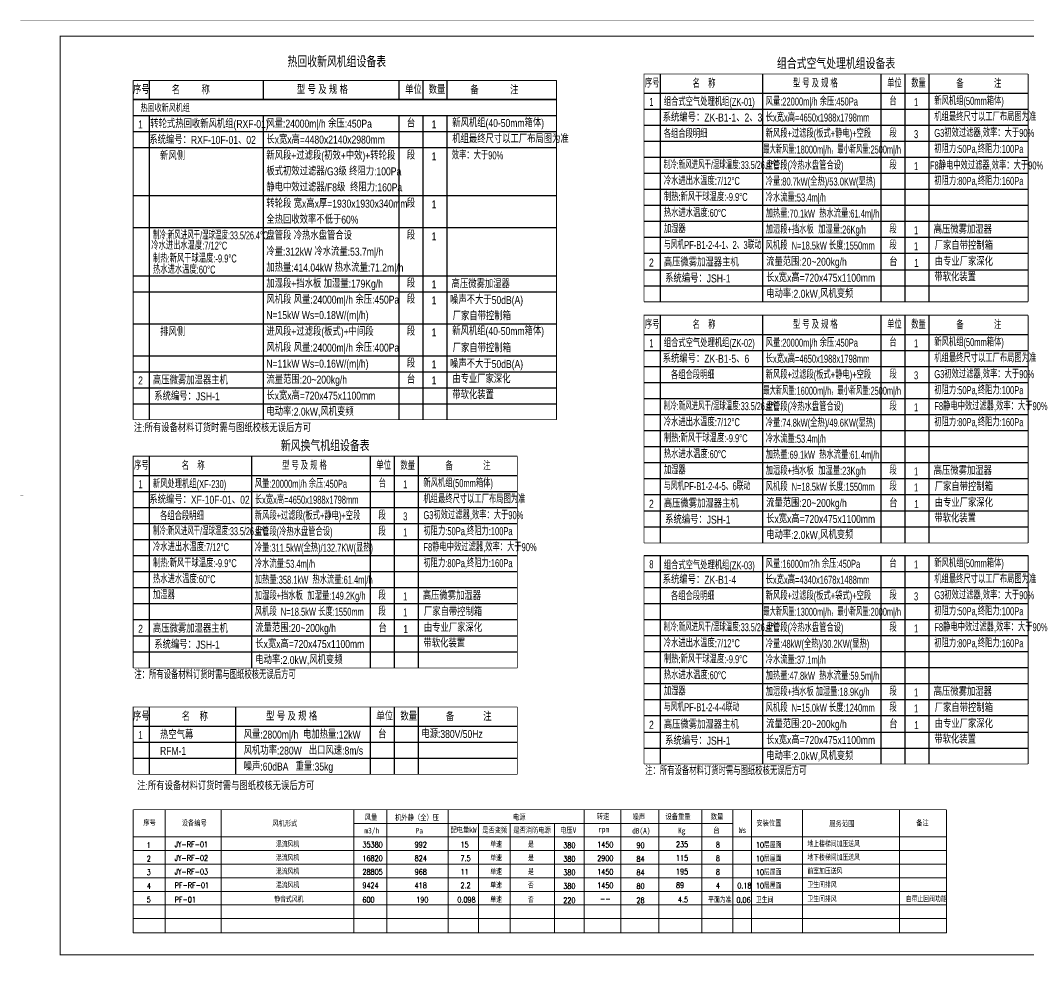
# Model space of a CAD drawing. Extents: x -778003 to -147913, y -2164908 to -814216.
# Drawn here: x -484128 to -421096, y -966166 to -906761 of the extents above; entities that cross this region are included whole.
import ezdxf
from ezdxf.enums import TextEntityAlignment as Align

# ---------------------------------------------------------------- set-up
doc = ezdxf.new("R2010")
doc.units = 0
doc.header["$LTSCALE"] = 1000
doc.header["$MEASUREMENT"] = 0
doc.layers.get('0').update_dxf_attribs({"linetype": 'CONTINUOUS'})
doc.layers.add('00AC-FZ-5', color=5, linetype='CONTINUOUS', lineweight=20)
doc.layers.add('H-表格', color=160, linetype='CONTINUOUS', lineweight=20)
doc.layers.add('ACS_COM', color=7, linetype='CONTINUOUS')
doc.layers.add('H-公共文字', color=7, linetype='CONTINUOUS')
doc.styles.add('-宋体', font='')
doc.styles.add('HVAC', font='Simplex.shx', dxfattribs={"width": 0.8, "bigfont": 'Jdyan.shx'})
doc.styles.add('HZF', font='ROS', dxfattribs={"width": 0.8, "bigfont": 'JD'})
doc.styles.add('JD', font='ROMANS2.shx', dxfattribs={"width": 0.7, "bigfont": 'HZDF2.shx'})
doc.styles.add('ros.jd', font='ROS', dxfattribs={"width": 0.8, "height": 350, "bigfont": 'JD'})
doc.styles.get("Standard").update_dxf_attribs({"font": 'ros.shx', "width": 0.75, "bigfont": 'jd.shx'})
doc.styles.add('黑体', font='simhei.ttf')
doc.styles.get('-宋体').set_extended_font_data('SimSun')

# ---------------------------------------------------------------- blocks, each defined once
blk = doc.blocks.new('A1+0.25')
for points, const_width in [([(-605266, -938638), (-500166, -938638), (-500166, -879238), (-605266, -879238)], 5), ([(-507666, -880238), (-602766, -880238), (-602766, -937638), (-507666, -937638)], 50)]:
    blk.add_lwpolyline(points, close=True, dxfattribs=dict(const_width=const_width))
at = {"const_width": 5}
blk.add_lwpolyline([(-605266, -908938), (-605066, -908938)], dxfattribs=at)

msp = doc.modelspace()

# ---------------------------------------------------------------- linework, layer by layer
at = {"color": 7}
for p, q in [((-476066.3, -910526.5), (-476066.3, -911726.5)), ((-468942.6, -910526.5), (-468942.6, -911726.5)), ((-460465.6, -910526.5), (-460465.6, -911726.5)), ((-458962.9, -910526.5), (-458962.9, -911726.5)), ((-457462.9, -910526.5), (-457462.9, -911726.5)), ((-445142.1, -940210.7), (-421139.3, -940210.7))]:
    msp.add_line(p, q, dxfattribs=at)
for p, q in [((-445142.1, -911325.3), (-421139.3, -911325.3)), ((-445142.1, -911325.3), (-421139.3, -911325.3)), ((-445142.1, -911325.3), (-421139.3, -911325.3)), ((-445142.1, -911325.3), (-421139.3, -911325.3)), ((-444142.1, -911325.3), (-444142.1, -924358.3)), ((-437742.1, -911325.3), (-437742.1, -924358.3)), ((-430342.1, -911325.3), (-430342.1, -924358.3)), ((-428839.4, -911325.3), (-428839.4, -924358.3)), ((-427339.4, -911325.3), (-427339.4, -924358.3)), ((-450610.9, -911726.5), (-477066.3, -911726.5)), ((-477066.3, -911726.5), (-450610.9, -911726.5)), ((-477066.3, -911726.5), (-450610.9, -911726.5)), ((-477066.3, -911726.5), (-450610.9, -911726.5)), ((-445142.1, -912325.3), (-421139.3, -912325.3)), ((-477066.3, -912726.5), (-450610.9, -912726.5)), ((-477066.3, -912726.5), (-450610.9, -912726.5)), ((-477066.3, -912726.5), (-450610.9, -912726.5)), ((-477066.3, -912726.5), (-450610.9, -912726.5)), ((-477066.3, -912726.5), (-450610.9, -912726.5)), ((-477066.3, -912726.5), (-450610.9, -912726.5)), ((-477066.3, -912726.5), (-450610.9, -912726.5)), ((-477066.3, -912726.5), (-450610.9, -912726.5)), ((-477066.3, -912726.5), (-450610.9, -912726.5)), ((-476066.3, -912726.5), (-476066.3, -931726.5)), ((-468942.6, -912726.5), (-468942.6, -931726.5)), ((-460465.6, -912726.5), (-460465.6, -931726.5)), ((-458962.9, -912726.5), (-458962.9, -931726.5)), ((-457462.9, -912726.5), (-457462.9, -931726.5)), ((-445142.1, -913325.3), (-421139.3, -913325.3)), ((-477066.3, -913726.5), (-450610.9, -913726.5)), ((-445142.1, -914325.3), (-421139.3, -914325.3)), ((-477066.3, -914726.5), (-450610.9, -914726.5)), ((-445142.1, -915325.3), (-421139.3, -915325.3)), ((-445142.1, -916325.3), (-421139.3, -916325.3)), ((-477066.3, -917726.5), (-450610.9, -917726.5)), ((-445142.1, -917325.3), (-421139.3, -917325.3)), ((-445142.1, -918325.3), (-421139.3, -918325.3)), ((-445142.1, -918325.3), (-421139.3, -918325.3)), ((-445142.1, -919325.3), (-421139.3, -919325.3)), ((-445142.1, -919325.3), (-421139.3, -919325.3)), ((-477066.3, -919726.5), (-450610.9, -919726.5)), ((-477066.3, -919726.5), (-450610.9, -919726.5)), ((-445142.1, -920325.3), (-421139.3, -920325.3)), ((-445142.1, -921325.3), (-421139.3, -921325.3)), ((-445142.1, -921325.3), (-421139.3, -921325.3)), ((-477066.3, -922726.5), (-450610.9, -922726.5)), ((-477066.3, -922726.5), (-450610.9, -922726.5)), ((-445142.1, -922358.3), (-421139.3, -922358.3)), ((-445142.1, -922358.3), (-421139.3, -922358.3)), ((-445142.1, -922358.3), (-421139.3, -922358.3)), ((-445142.1, -923358.3), (-421139.3, -923358.3)), ((-445142.1, -923358.3), (-421139.3, -923358.3)), ((-445142.1, -923358.3), (-421139.3, -923358.3)), ((-477066.3, -923726.5), (-450610.9, -923726.5)), ((-477066.3, -923726.5), (-450610.9, -923726.5)), ((-477066.3, -925726.5), (-450610.9, -925726.5)), ((-477066.3, -925726.5), (-450610.9, -925726.5)), ((-445142.1, -926397.6), (-421139.3, -926397.6)), ((-445142.1, -926397.6), (-421139.3, -926397.6)), ((-445142.1, -926397.6), (-421139.3, -926397.6)), ((-445142.1, -926397.6), (-421139.3, -926397.6)), ((-444142.1, -926397.6), (-444142.1, -939430.6)), ((-437742.1, -926397.6), (-437742.1, -939430.6)), ((-430342.1, -926397.6), (-430342.1, -939430.6)), ((-428839.4, -926397.6), (-428839.4, -939430.6)), ((-427339.4, -926397.6), (-427339.4, -939430.6)), ((-477066.3, -927726.5), (-450610.9, -927726.5)), ((-445142.1, -927397.6), (-421139.3, -927397.6)), ((-445142.1, -928397.6), (-421139.3, -928397.6)), ((-477066.3, -928726.5), (-450610.9, -928726.5)), ((-477066.3, -928726.5), (-450610.9, -928726.5)), ((-477066.3, -928726.5), (-450610.9, -928726.5)), ((-445142.1, -929397.6), (-421139.3, -929397.6)), ((-477066.3, -929726.5), (-450610.9, -929726.5)), ((-477066.3, -929726.5), (-450610.9, -929726.5)), ((-477066.3, -929726.5), (-450610.9, -929726.5)), ((-477066.3, -930726.5), (-450610.9, -930726.5)), ((-477066.3, -930726.5), (-450610.9, -930726.5)), ((-477066.3, -930726.5), (-450610.9, -930726.5)), ((-445142.1, -930397.6), (-421139.3, -930397.6)), ((-445142.1, -931397.6), (-421139.3, -931397.6)), ((-445142.1, -932397.6), (-421139.3, -932397.6)), ((-445142.1, -933397.6), (-421139.3, -933397.6)), ((-445142.1, -933397.6), (-421139.3, -933397.6)), ((-445142.1, -934397.6), (-421139.3, -934397.6)), ((-445142.1, -934397.6), (-421139.3, -934397.6)), ((-477066.3, -935209.3), (-453063.6, -935209.3)), ((-477066.3, -935209.3), (-453063.6, -935209.3)), ((-477066.3, -935209.3), (-453063.6, -935209.3)), ((-477066.3, -935209.3), (-453063.6, -935209.3)), ((-476066.3, -935209.3), (-476066.3, -947242.3)), ((-469666.3, -935209.3), (-469666.3, -947242.3)), ((-462266.3, -935209.3), (-462266.3, -947242.3)), ((-460763.6, -935209.3), (-460763.6, -947242.3)), ((-459263.6, -935209.3), (-459263.6, -947242.3)), ((-445142.1, -935397.6), (-421139.3, -935397.6)), ((-477066.3, -936209.3), (-453063.6, -936209.3)), ((-445142.1, -936397.6), (-421139.3, -936397.6)), ((-445142.1, -936397.6), (-421139.3, -936397.6)), ((-477066.3, -937209.3), (-453063.6, -937209.3)), ((-445142.1, -937430.6), (-421139.3, -937430.6)), ((-445142.1, -937430.6), (-421139.3, -937430.6)), ((-445142.1, -937430.6), (-421139.3, -937430.6)), ((-477066.3, -938209.3), (-453063.6, -938209.3)), ((-445142.1, -938430.6), (-421139.3, -938430.6)), ((-445142.1, -938430.6), (-421139.3, -938430.6)), ((-445142.1, -938430.6), (-421139.3, -938430.6)), ((-477066.3, -939209.3), (-453063.6, -939209.3)), ((-477066.3, -940209.3), (-453063.6, -940209.3)), ((-445142.1, -940210.7), (-421139.3, -940210.7)), ((-445142.1, -940210.7), (-421139.3, -940210.7)), ((-445142.1, -940210.7), (-421139.3, -940210.7)), ((-444142.1, -940210.7), (-444142.1, -953243.7)), ((-437742.1, -940210.7), (-437742.1, -953243.7)), ((-430342.1, -940210.7), (-430342.1, -953243.7)), ((-428839.4, -940210.7), (-428839.4, -953243.7)), ((-427339.4, -940210.7), (-427339.4, -953243.7)), ((-477066.3, -941209.3), (-453063.6, -941209.3)), ((-445142.1, -941210.7), (-421139.3, -941210.7)), ((-477066.3, -942209.3), (-453063.6, -942209.3)), ((-477066.3, -942209.3), (-453063.6, -942209.3)), ((-445142.1, -942210.7), (-421139.3, -942210.7)), ((-477066.3, -943209.3), (-453063.6, -943209.3)), ((-477066.3, -943209.3), (-453063.6, -943209.3)), ((-445142.1, -943210.7), (-421139.3, -943210.7)), ((-477066.3, -944209.3), (-453063.6, -944209.3)), ((-477066.3, -944209.3), (-453063.6, -944209.3)), ((-445142.1, -944210.7), (-421139.3, -944210.7)), ((-477066.3, -945242.3), (-453063.6, -945242.3)), ((-477066.3, -945242.3), (-453063.6, -945242.3)), ((-477066.3, -945242.3), (-453063.6, -945242.3)), ((-445142.1, -945210.7), (-421139.3, -945210.7)), ((-477066.3, -946242.3), (-453063.6, -946242.3)), ((-477066.3, -946242.3), (-453063.6, -946242.3)), ((-477066.3, -946242.3), (-453063.6, -946242.3)), ((-445142.1, -946210.7), (-421139.3, -946210.7)), ((-445142.1, -947210.7), (-421139.3, -947210.7)), ((-445142.1, -947210.7), (-421139.3, -947210.7)), ((-445142.1, -948210.7), (-421139.3, -948210.7)), ((-445142.1, -948210.7), (-421139.3, -948210.7)), ((-445142.1, -949210.7), (-421139.3, -949210.7)), ((-445142.1, -949210.7), (-421139.3, -949210.7)), ((-445142.1, -949210.7), (-421139.3, -949210.7)), ((-445142.1, -949210.7), (-421139.3, -949210.7)), ((-445142.1, -950210.7), (-421139.3, -950210.7)), ((-445142.1, -950210.7), (-421139.3, -950210.7)), ((-477066.3, -950883.3), (-453063.6, -950883.3)), ((-476066.3, -950883.3), (-476066.3, -953883.3)), ((-470667.5, -950883.3), (-470667.5, -953883.3)), ((-462266.3, -950883.3), (-462266.3, -953883.3)), ((-460763.6, -950883.3), (-460763.6, -953883.3)), ((-459263.6, -950883.3), (-459263.6, -953883.3)), ((-445142.1, -951243.7), (-421139.3, -951243.7)), ((-445142.1, -951243.7), (-421139.3, -951243.7)), ((-445142.1, -951243.7), (-421139.3, -951243.7)), ((-477066.3, -951883.3), (-453063.6, -951883.3)), ((-445142.1, -952243.7), (-421139.3, -952243.7)), ((-445142.1, -952243.7), (-421139.3, -952243.7)), ((-445142.1, -952243.7), (-421139.3, -952243.7)), ((-477066.3, -952883.3), (-453063.6, -952883.3))]:
    msp.add_line(p, q)
at = {"color": 2}
msp.add_line((-477066.3, -912726.5), (-450610.9, -912726.5), dxfattribs=at)
at = {"const_width": 50, "elevation": 0}
for points in [[(-477066.3, -910526.5), (-477066.3, -911726.5)], [(-450610.9, -910526.5), (-477066.3, -910526.5)], [(-450610.9, -911726.5), (-450610.9, -910526.5)], [(-477066.3, -911726.5), (-477066.3, -912726.5)], [(-450610.9, -912726.5), (-450610.9, -911726.5)], [(-477066.3, -912726.5), (-477066.3, -931726.5)], [(-450610.9, -912726.5), (-450610.9, -931726.5)], [(-450610.9, -912726.5), (-450610.9, -931726.5)], [(-445142.1, -924358.3), (-421139.3, -924358.3)], [(-477066.3, -931726.5), (-450610.9, -931726.5)], [(-445142.1, -939430.6), (-421139.3, -939430.6)], [(-477066.3, -947242.3), (-453063.6, -947242.3)], [(-453063.6, -949683.3), (-477066.3, -949683.3), (-477066.3, -950883.3)], [(-453063.6, -950883.3), (-453063.6, -949683.3)], [(-477066.3, -950883.3), (-477066.3, -953883.3)], [(-453063.6, -950883.3), (-453063.6, -953883.3)], [(-445142.1, -953243.7), (-421139.3, -953243.7)], [(-453063.6, -953883.3), (-477066.3, -953883.3), (-477066.3, -953883.3)]]:
    msp.add_lwpolyline(points, dxfattribs=at)
at = {"color": 1, "const_width": 50, "elevation": 0}
for points in [[(-445142.1, -911325.3), (-445142.1, -924358.3)], [(-421139.3, -911325.3), (-421139.3, -924358.3)], [(-445142.1, -926397.6), (-445142.1, -939430.6)], [(-421139.3, -926397.6), (-421139.3, -939430.6)], [(-477066.3, -935209.3), (-477066.3, -947242.3)], [(-453063.6, -935209.3), (-453063.6, -947242.3)], [(-445142.1, -940210.7), (-445142.1, -953243.7)], [(-421139.3, -940210.7), (-421139.3, -953243.7)]]:
    msp.add_lwpolyline(points, dxfattribs=at)
at = {"layer": '00AC-FZ-5'}
for p, q in [((-475066.3, -956099.7), (-475066.3, -963794.4)), ((-471575.6, -963794.4), (-471575.6, -956099.7)), ((-463284.7, -956099.7), (-463284.7, -963794.4)), ((-461224.7, -963794.4), (-461224.7, -956099.7)), ((-457378.3, -956099.7), (-457378.3, -963794.4)), ((-448887.2, -956099.7), (-448887.2, -963794.4)), ((-446583.9, -963794.4), (-446583.9, -956099.7)), ((-444207.7, -956099.7), (-444207.7, -963794.4)), ((-441528.2, -956099.7), (-441528.2, -963794.4)), ((-439587.2, -956099.7), (-439587.2, -963794.4)), ((-439587.2, -956099.7), (-439587.2, -963794.4)), ((-438429.2, -956099.7), (-438429.2, -963794.4)), ((-438429.2, -956099.7), (-438429.2, -963794.4)), ((-435240, -963794.4), (-435240, -956099.7)), ((-429180.3, -963794.4), (-429180.3, -956099.7)), ((-463284.7, -956949.7), (-439587.2, -956949.7)), ((-455488.7, -963794.4), (-455488.7, -956949.7)), ((-453498.8, -963794.4), (-453498.8, -956949.7)), ((-450727, -963794.4), (-450727, -956949.7)), ((-477066.3, -957799.7), (-426242.9, -957799.7)), ((-477066.3, -958649.7), (-426242.9, -958649.7)), ((-477066.3, -959499.7), (-426242.9, -959499.7)), ((-477066.3, -960349.7), (-426242.9, -960349.7)), ((-477066.3, -961199.7), (-426242.9, -961199.7)), ((-477066.3, -962049.7), (-426242.9, -962049.7)), ((-477066.3, -962899.7), (-426242.9, -962899.7)), ((-477066.3, -963794.4), (-426242.9, -963794.4))]:
    msp.add_line(p, q, dxfattribs=at)
at = {"layer": 'ACS_COM'}
for p, q in [((-444142.1, -910125.3), (-444142.1, -911325.3)), ((-437742.1, -910125.3), (-437742.1, -911325.3)), ((-430342.1, -910125.3), (-430342.1, -911325.3)), ((-428839.4, -910125.3), (-428839.4, -911325.3)), ((-427339.4, -910125.3), (-427339.4, -911325.3)), ((-444142.1, -925197.6), (-444142.1, -926397.6)), ((-437742.1, -925197.6), (-437742.1, -926397.6)), ((-430342.1, -925197.6), (-430342.1, -926397.6)), ((-428839.4, -925197.6), (-428839.4, -926397.6)), ((-427339.4, -925197.6), (-427339.4, -926397.6)), ((-476066.3, -934009.3), (-476066.3, -935209.3)), ((-469666.3, -934009.3), (-469666.3, -935209.3)), ((-462266.3, -934009.3), (-462266.3, -935209.3)), ((-460763.6, -934009.3), (-460763.6, -935209.3)), ((-459263.6, -934009.3), (-459263.6, -935209.3)), ((-476066.3, -949683.3), (-476066.3, -950883.3)), ((-470667.5, -949683.3), (-470667.5, -950883.3)), ((-462266.3, -949683.3), (-462266.3, -950883.3)), ((-460763.6, -949683.3), (-460763.6, -950883.3)), ((-459263.6, -949683.3), (-459263.6, -950883.3))]:
    msp.add_line(p, q, dxfattribs=at)
at = {"layer": 'ACS_COM', "color": 1, "const_width": 50, "elevation": 0}
for points in [[(-421139.3, -910125.3), (-445142.1, -910125.3), (-445142.1, -911325.3)], [(-421139.3, -911325.3), (-421139.3, -910125.3)], [(-421139.3, -925197.6), (-445142.1, -925197.6), (-445142.1, -926397.6)], [(-421139.3, -926397.6), (-421139.3, -925197.6)], [(-453063.6, -934009.3), (-477066.3, -934009.3), (-477066.3, -935209.3)], [(-453063.6, -935209.3), (-453063.6, -934009.3)]]:
    msp.add_lwpolyline(points, dxfattribs=at)
at = {"layer": 'H-表格', "color": 5, "const_width": 50, "elevation": 0}
for points in [[(-426242.9, -956099.7), (-477066.3, -956099.7)], [(-477066.3, -956099.7), (-477066.3, -963794.4)], [(-426242.9, -956099.7), (-426242.9, -963794.4)]]:
    msp.add_lwpolyline(points, dxfattribs=at)

# ---------------------------------------------------------------- block references
msp.add_blockref('A1+0.25', (121141.1, -27524.8))

# ---------------------------------------------------------------- texts
at = {"style": 'ros.jd', "width": 0.8}
for s, p in [('序号', (-476555.3, -911361.9)), ('1', (-476606.3, -913525.6)), ('台', (-459705.4, -913459.5)), ('段', (-459705.4, -915459.5)), ('1', (-458263.9, -915514.1)), ('段', (-459705.4, -918459.5)), ('1', (-458263.9, -918514.1)), ('段', (-459705.4, -920459.5)), ('1', (-458263.9, -920514.1)), ('台', (-429556.9, -922124.3)), ('1', (-428115.3, -922178.9)), ('段', (-459705.4, -923459.5)), ('1', (-458263.9, -923514.1)), ('段', (-459705.4, -924459.5)), ('1', (-458263.9, -924514.1)), ('段', (-459705.4, -926459.5)), ('1', (-458263.9, -926514.2)), ('段', (-459705.4, -928459.5)), ('1', (-458263.9, -928514.2)), ('台', (-459705.4, -929459.5)), ('1', (-458263.9, -929514.1)), ('台', (-429556.9, -937196.6)), ('1', (-428115.3, -937251.2)), ('台', (-461481.1, -945008.3)), ('1', (-460039.5, -945062.9)), ('序号', (-476555.3, -950518.7)), ('台', (-429556.9, -951009.7)), ('台', (-461501.1, -951636.8)), ('1', (-428115.3, -951064.3)), ('1', (-476606.3, -951682.4))]:
    msp.add_text(s, height=500, dxfattribs=at).set_placement(p, align=Align.CENTER)
for s, height, style, width, p in [('单位', 500, 'ros.jd', 0.8, (-460068.7, -911362.8)), ('名         称', 500, 'ros.jd', 0.8, (-474655.8, -911383.2)), ('型 号 及 规 格', 500, 'ros.jd', 0.8, (-466837.8, -911363.4)), ('数量', 500, 'ros.jd', 0.8, (-458599.7, -911364.1)), (' 备', 500, 'ros.jd', 0.8, (-456141.8, -911386.5)), ('注', 500, 'ros.jd', 0.8, (-453513.4, -911386.5)), ('系统编号：ZK-B1-1、2、3', 500, 'ros.jd', 0.8, (-443975, -913093.4)), ('转轮式热回收新风机组(RXF-01)', 500, 'ros.jd', 0.8, (-475996.2, -913494.6)), ('风量:24000m|/h 余压:450Pa ', 500, 'ros.jd', 0.8, (-468741.8, -913476.2)), ('新风机组(40-50mm箱体)', 500, 'ros.jd', 0.8, (-457125.4, -913437.7)), ('系统编号：RXF-10F-01、02', 500, 'ros.jd', 0.8, (-476056.5, -914494.6)), ('长x宽x高=4480x2140x2980mm', 500, 'ros.jd', 0.8, (-468741.8, -914476.2)), ('机组最终尺寸以工厂布局图为准', 500, 'ros.jd', 0.8, (-457125.4, -914437.7)), ('新风侧', 500, 'ros.jd', 0.8, (-475385.5, -915494.6)), ('新风段+过滤段(初效+中效)+转轮段', 500, 'ros.jd', 0.8, (-468741.8, -915476.2)), ('板式初效过滤器/G3级 终阻力:100Pa', 500, 'ros.jd', 0.8, (-468741.8, -916458.1)), ('静电中效过滤器/F8级  终阻力:160Pa', 500, 'ros.jd', 0.8, (-468741.8, -917458.1)), ('转轮段 宽x高x厚=1930x1930x340mm', 500, 'ros.jd', 0.8, (-468741.8, -918476.2)), ('全热回收效率不低于60%%% ', 500, 'ros.jd', 0.8, (-468741.8, -919476.2)), ('高压微雾加湿器', 500, 'ros.jd', 0.8, (-427043.5, -920095.4)), ('盘管段 冷热水盘管合设', 500, 'ros.jd', 0.8, (-468741.8, -920476.2)), ('厂家自带控制箱', 500, 'ros.jd', 0.8, (-426976.9, -921102.5)), ('冷量:312kW 冷水流量:53.7m|/h', 500, 'ros.jd', 0.8, (-468741.8, -921476.2)), ('加热量:414.04kW 热水流量:71.2m|/h', 500, 'ros.jd', 0.8, (-468741.8, -922476.2)), ('流量范围:20~200kg/h', 500, 'ros.jd', 0.8, (-437510.7, -922108)), ('由专业厂家深化', 500, 'ros.jd', 0.8, (-426976.9, -922102.5)), ('长x宽x高=720x475x1100mm', 500, 'ros.jd', 0.8, (-437510.7, -923108)), ('带软化装置', 500, 'ros.jd', 0.8, (-427001.8, -923069.5)), ('加湿段+挡水板 加湿量:179Kg/h', 500, 'ros.jd', 0.8, (-468741.8, -923476.2)), ('高压微雾加湿器', 500, 'ros.jd', 0.8, (-457167.1, -923496.6)), ('风机段 风量:24000m|/h 余压:450Pa ', 500, 'ros.jd', 0.8, (-468741.8, -924476.2)), ('噪声不大于50dB(A)', 500, 'ros.jd', 0.8, (-457262, -924496.6)), ('电动率:2.0kW,风机变频', 500, 'ros.jd', 0.8, (-437510.7, -924108)), ('N=15kW Ws=0.18W/(m|/h)', 500, 'ros.jd', 0.8, (-468741.8, -925437.7)), ('厂家自带控制箱', 500, 'ros.jd', 0.8, (-457100.4, -925503.7)), ('进风段+过滤段(板式)+中间段', 500, 'ros.jd', 0.8, (-468741.8, -926476.2)), ('新风机组(40-50mm箱体)', 500, 'ros.jd', 0.8, (-457125.4, -926437.7)), ('排风侧', 500, 'ros.jd', 0.8, (-475385.5, -926494.6)), ('风机段 风量:24000m|/h 余压:400Pa ', 500, 'ros.jd', 0.8, (-468741.8, -927476.2)), ('厂家自带控制箱', 500, 'ros.jd', 0.8, (-457100.4, -927503.7)), ('系统编号：ZK-B1-5、6', 500, 'ros.jd', 0.8, (-443975, -928165.7)), ('N=11kW Ws=0.16W/(m|/h)', 500, 'ros.jd', 0.8, (-468741.8, -928476.2)), ('噪声不大于50dB(A)', 500, 'ros.jd', 0.8, (-457262, -928496.6)), ('流量范围:20~200kg/h', 500, 'ros.jd', 0.8, (-468741.8, -929476.2)), ('由专业厂家深化', 500, 'ros.jd', 0.8, (-457125.4, -929437.7)), ('长x宽x高=720x475x1100mm', 500, 'ros.jd', 0.8, (-468741.8, -930476.2)), ('带软化装置', 500, 'ros.jd', 0.8, (-457125.4, -930437.7)), ('电动率:2.0kW,风机变频', 500, 'ros.jd', 0.8, (-468741.8, -931476.2)), ('注:所有设备材料订货时需与图纸校核无误后方可', 500, 'ros.jd', 0.8, (-477023.3, -932495.6, 0)), ('高压微雾加湿器', 500, 'ros.jd', 0.8, (-427043.5, -935167.7)), ('厂家自带控制箱', 500, 'ros.jd', 0.8, (-426976.9, -936174.8)), ('系统编号：XF-10F-01、02', 500, 'ros.jd', 0.8, (-476056.5, -936977.4)), ('流量范围:20~200kg/h', 500, 'ros.jd', 0.8, (-437510.7, -937180.3)), ('由专业厂家深化', 500, 'ros.jd', 0.8, (-426976.9, -937174.8)), ('长x宽x高=720x475x1100mm', 500, 'ros.jd', 0.8, (-437510.7, -938180.3)), ('带软化装置', 500, 'ros.jd', 0.8, (-427001.8, -938141.8)), ('电动率:2.0kW,风机变频', 500, 'ros.jd', 0.8, (-437510.7, -939180.3)), ('系统编号：ZK-B1-4', 500, 'ros.jd', 0.8, (-443975, -941978.8)), ('高压微雾加湿器', 500, 'ros.jd', 0.8, (-458967.7, -942979.4)), ('厂家自带控制箱', 500, 'ros.jd', 0.8, (-458901.1, -943986.5)), ('流量范围:20~200kg/h', 500, 'ros.jd', 0.8, (-469434.9, -944992)), ('由专业厂家深化', 500, 'ros.jd', 0.8, (-458901.1, -944986.5)), ('长x宽x高=720x475x1100mm', 500, 'ros.jd', 0.8, (-469434.9, -945992)), ('带软化装置', 500, 'ros.jd', 0.8, (-458926.1, -945953.5)), ('电动率:2.0kW,风机变频', 500, 'ros.jd', 0.8, (-469434.9, -946992)), ('注：所有设备材料订货时需与图纸校核无误后方可', 504, 'HZF', 0.7, (-476994.6, -947924.4)), ('高压微雾加湿器', 500, 'ros.jd', 0.8, (-427043.5, -948980.8)), ('厂家自带控制箱', 500, 'ros.jd', 0.8, (-426976.9, -949987.9)), ('名    称', 500, 'ros.jd', 0.8, (-474030.2, -950540.1)), ('型 号 及 规 格', 500, 'ros.jd', 0.8, (-468760.3, -950520.2)), ('单位', 500, 'ros.jd', 0.8, (-461869.4, -950519.6)), ('数量', 500, 'ros.jd', 0.8, (-460369, -950524.6)), (' 备', 500, 'ros.jd', 0.8, (-457676.3, -950554.4)), ('注', 500, 'ros.jd', 0.8, (-455194.4, -950543.3)), ('流量范围:20~200kg/h', 500, 'ros.jd', 0.8, (-437510.7, -950993.4)), ('由专业厂家深化', 500, 'ros.jd', 0.8, (-426976.9, -950987.9)), ('热空气幕', 500, 'ros.jd', 0.8, (-475385.5, -951671.8)), ('风量:2800m|/h  电加热量:12kW', 500, 'ros.jd', 0.8, (-470158.8, -951653.4)), ('电源:380V/50Hz', 500, 'ros.jd', 0.8, (-459057.7, -951615)), ('长x宽x高=720x475x1100mm', 500, 'ros.jd', 0.8, (-437510.7, -951993.4)), ('带软化装置', 500, 'ros.jd', 0.8, (-427001.8, -951954.9)), ('RFM-1', 500, 'ros.jd', 0.8, (-475385.5, -952671.8)), ('风机功率:280W   出口风速:8m/s', 500, 'ros.jd', 0.8, (-470158.8, -952653.4)), ('电动率:2.0kW,风机变频', 500, 'ros.jd', 0.8, (-437510.7, -952993.4)), ('噪声:60dBA   重量:35kg   ', 500, 'ros.jd', 0.8, (-470158.8, -953653.4)), ('注：所有设备材料订货时需与图纸校核无误后方可', 504, 'HZF', 0.7, (-445070.4, -953925.8)), ('注:所有设备材料订货时需与图纸校核无误后方可', 500, 'ros.jd', 0.8, (-476814.2, -954867.9, 0))]:
    msp.add_text(s, height=height, dxfattribs=dict(style=style, width=width)).set_placement(p)
at = {"color": 6, "style": 'HZF', "width": 0.7}
for p in [(-444631.1, -910960.7), (-444631.1, -926033), (-476555.3, -934844.7)]:
    msp.add_text('序号', height=500, dxfattribs=at).set_placement(p, align=Align.CENTER)
for s, p in [('名    称', (-442106, -910982.1)), ('型 号 及 规 格', (-435834.9, -910962.2)), ('单位', (-429945.1, -910961.6)), ('数量', (-428444.7, -910966.6)), (' 备', (-425752.1, -910996.4)), ('注', (-423270.2, -910985.3)), ('名    称', (-442106, -926054.4)), ('型 号 及 规 格', (-435834.9, -926034.5)), ('单位', (-429945.1, -926033.9)), ('数量', (-428444.7, -926038.9)), (' 备', (-425752.1, -926068.7)), ('注', (-423270.2, -926057.6)), ('名    称', (-474030.2, -934866.1)), ('型 号 及 规 格', (-467759.1, -934846.2)), ('单位', (-461869.4, -934845.6)), ('数量', (-460369, -934850.5)), (' 备', (-457676.3, -934880.4)), ('注', (-455194.4, -934869.3))]:
    msp.add_text(s, height=500, dxfattribs=at).set_placement(p)
at = {"color": 2, "style": '-宋体', "width": 0.7}
msp.add_text('热回收新风机组', height=450, dxfattribs=at).set_placement((-476606.3, -912450.4))
at = {"color": 1, "width": 0.7}
for s, p in [('1', (-444682.1, -912124.4)), ('1', (-428140.3, -912133.4)), ('1', (-444682.1, -927196.7)), ('1', (-428140.3, -927205.7)), ('1', (-476606.3, -936008.4)), ('1', (-460064.5, -936017.4)), ('8', (-444682.1, -941009.8)), ('1', (-428140.3, -941018.8))]:
    msp.add_text(s, height=500, dxfattribs=at).set_placement(p, align=Align.CENTER)
for s, width, p in [('组合式空气处理机组(ZK-01)', 0.7, (-443905.4, -912113.8)), ('风量:22000m|/h 余压:450Pa ', 0.7, (-437541.2, -912095.4)), ('新风机组(50mm箱体)', 0.7, (-427001.8, -912057)), ('长x宽x高=4650x1988x1798mm', 0.7, (-437541.2, -913095.4)), ('机组最终尺寸以工厂布局图为准', 0.7, (-427001.8, -913057)), ('新风段+过滤段(板式+静电)+空段', 0.7, (-437541.2, -914095.4)), ('G3初效过滤器,效率：大于90%%%', 0.7, (-427001.8, -914057)), ('最大新风量:18000m|/h，最小新风量:2500m|/h', 0.6, (-437683.7, -915095.4)), ('初阻力:50Pa,终阻力:100Pa', 0.7, (-427001.8, -915057)), ('效率：大于90%%%', 0.7, (-457154.7, -915458.5)), ('制冷:新风进风干/湿球温度:33.5/26.4%%DC', 0.62, (-443905.4, -916057)), ('F8静电中效过滤器,效率：大于90%%%', 0.7, (-427273.7, -916088.9)), ('冷水进出水温度:7/12%%DC', 0.7, (-443905.4, -917057)), ('初阻力:80Pa,终阻力:160Pa', 0.7, (-427001.8, -917057)), ('制热:新风干球温度:-9.9%%DC', 0.7, (-443901.4, -918057)), ('热水进水温度:60%%DC', 0.7, (-443901.4, -919057)), ('制冷:新风进风干/湿球温度:33.5/26.4%%DC', 0.62, (-475829.6, -920458.1)), ('冷水进出水温度:7/12%%DC', 0.7, (-475937.4, -921099.2)), ('制热:新风干球温度:-9.9%%DC', 0.7, (-475825.6, -921901.8)), ('热水进水温度:60%%DC', 0.7, (-475825.6, -922596.7)), ('组合式空气处理机组(ZK-02)', 0.7, (-443905.4, -927186.1)), ('风量:20000m|/h 余压:450Pa ', 0.7, (-437541.2, -927167.7)), ('新风机组(50mm箱体)', 0.7, (-427001.8, -927129.3)), ('长x宽x高=4650x1988x1798mm', 0.7, (-437541.2, -928167.7)), ('机组最终尺寸以工厂布局图为准', 0.7, (-427001.8, -928129.3)), ('新风段+过滤段(板式+静电)+空段', 0.7, (-437541.2, -929167.7)), ('G3初效过滤器,效率：大于90%%%', 0.7, (-427001.8, -929129.3)), ('最大新风量:16000m|/h，最小新风量:2500m|/h', 0.6, (-437683.7, -930167.7)), ('初阻力:50Pa,终阻力:100Pa', 0.7, (-427001.8, -930129.3)), ('制冷:新风进风干/湿球温度:33.5/26.4%%DC', 0.62, (-443905.4, -931129.3)), ('F8静电中效过滤器,效率：大于90%%%', 0.7, (-427001.8, -931129.3)), ('冷水进出水温度:7/12%%DC', 0.7, (-443905.4, -932129.3)), ('初阻力:80Pa,终阻力:160Pa', 0.7, (-427001.8, -932129.3)), ('制热:新风干球温度:-9.9%%DC', 0.7, (-443901.4, -933129.3)), ('热水进水温度:60%%DC', 0.7, (-443901.4, -934129.3)), ('新风机组(50mm箱体)', 0.7, (-458926.1, -935941)), ('新风处理机组(XF-230)', 0.7, (-475829.6, -935997.8)), ('风量:20000m|/h 余压:450Pa ', 0.7, (-469465.4, -935979.4)), ('长x宽x高=4650x1988x1798mm', 0.7, (-469465.4, -936979.4)), ('机组最终尺寸以工厂布局图为准', 0.7, (-458926.1, -936941)), ('新风段+过滤段(板式+静电)+空段', 0.7, (-469465.4, -937979.4)), ('G3初效过滤器,效率：大于90%%%', 0.7, (-458926.1, -937941)), ('制冷:新风进风干/湿球温度:33.5/26.4%%DC', 0.62, (-475829.6, -938941)), ('初阻力:50Pa,终阻力:100Pa', 0.7, (-458926.1, -938941)), ('冷水进出水温度:7/12%%DC', 0.7, (-475829.6, -939941)), ('F8静电中效过滤器,效率：大于90%%%', 0.7, (-458926.1, -939941)), ('制热:新风干球温度:-9.9%%DC', 0.7, (-475825.6, -940941)), ('初阻力:80Pa,终阻力:160Pa', 0.7, (-458926.1, -940941)), ('风量:16000m%%139/h 余压:450Pa ', 0.7, (-437541.2, -940980.8)), ('新风机组(50mm箱体)', 0.7, (-427001.8, -940942.3)), ('组合式空气处理机组(ZK-03)', 0.7, (-443905.4, -941077.7)), ('热水进水温度:60%%DC', 0.7, (-475825.6, -941941)), ('长x宽x高=4340x1678x1488mm', 0.7, (-437541.2, -941980.8)), ('机组最终尺寸以工厂布局图为准', 0.7, (-427001.8, -941942.3)), ('新风段+过滤段(板式+袋式)+空段', 0.7, (-437541.2, -942980.8)), ('G3初效过滤器,效率：大于90%%%', 0.7, (-427001.8, -942942.3)), ('最大新风量:13000m|/h，最小新风量:2000m|/h', 0.6, (-437683.7, -943980.8)), ('初阻力:50Pa,终阻力:100Pa', 0.7, (-427001.8, -943942.3)), ('制冷:新风进风干/湿球温度:33.5/26.4%%DC', 0.62, (-443905.4, -944942.3)), ('F8静电中效过滤器,效率：大于90%%%', 0.7, (-427001.8, -944942.3)), ('冷水进出水温度:7/12%%DC', 0.7, (-443905.4, -945942.3)), ('初阻力:80Pa,终阻力:160Pa', 0.7, (-427001.8, -945942.3)), ('制热:新风干球温度:-9.9%%DC', 0.7, (-443901.4, -946942.3)), ('热水进水温度:60%%DC', 0.7, (-443901.4, -947942.3))]:
    msp.add_text(s, height=500, dxfattribs=dict(width=width)).set_placement(p)
at = {"width": 0.7}
for s, p in [('台', (-429581.9, -912078.8)), ('段', (-429581.9, -914078.8)), ('3', (-428140.3, -914133.4)), ('段', (-429581.9, -916078.8)), ('1', (-428140.3, -916133.4)), ('段', (-429581.9, -920078.8)), ('1', (-428140.3, -920133.4)), ('段', (-429581.9, -921078.8)), ('1', (-428140.3, -921133.4)), ('台', (-429581.9, -927151.1)), ('段', (-429581.9, -929151.1)), ('3', (-428140.3, -929205.7)), ('段', (-429581.9, -931151.1)), ('1', (-428140.3, -931205.7)), ('段', (-429581.9, -935151.1)), ('1', (-428140.3, -935205.7)), ('台', (-461506.1, -935962.8)), ('段', (-429581.9, -936151.1)), ('1', (-428140.3, -936205.7)), ('段', (-461506.1, -937962.8)), ('3', (-460064.5, -938017.4)), ('段', (-461506.1, -938962.8)), ('1', (-460064.5, -939017.4)), ('台', (-429581.9, -940964.1)), ('段', (-461506.1, -942962.8)), ('1', (-460064.5, -943017.4)), ('段', (-429581.9, -942964.1)), ('3', (-428140.3, -943018.8)), ('段', (-461506.1, -943962.8)), ('1', (-460064.5, -944017.4)), ('段', (-429581.9, -944964.1)), ('1', (-428140.3, -945018.8)), ('段', (-429581.9, -948964.1)), ('1', (-428140.3, -949018.8)), ('段', (-429581.9, -949964.1)), ('1', (-428140.3, -950018.8))]:
    msp.add_text(s, height=500, dxfattribs=at).set_placement(p, align=Align.CENTER)
at = {"color": 1, "style": 'ros.jd', "width": 0.8}
for s, p in [('1', (-458263.9, -913514.1)), ('2', (-444682.1, -922157.4)), ('2', (-476606.3, -929525.6)), ('2', (-444682.1, -937229.7)), ('2', (-476606.3, -945041.4)), ('2', (-444682.1, -951042.8))]:
    msp.add_text(s, height=500, dxfattribs=at).set_placement(p, align=Align.CENTER)
at = {"color": 4, "width": 0.7}
for p in [(-443910.9, -914113.8), (-443461.3, -929186.1), (-475385.5, -937997.8), (-443461.3, -942999.2)]:
    msp.add_text('各组合段明细', height=500, dxfattribs=at).set_placement(p)
at = {"color": 2, "width": 0.7}
for s, p in [('盘管段(冷热水盘管合设)', (-437541.2, -916095.4)), ('冷量:80.7kW(全热)/53.0KW(显热)', (-437541.2, -917095.4)), ('冷水流量:53.4m|/h ', (-437541.2, -918095.4)), ('加热量:70.1kW  热水流量:61.4m|/h ', (-437541.2, -919095.4)), ('盘管段(冷热水盘管合设)', (-437541.2, -931167.7)), ('冷量:74.8kW(全热)/49.6KW(显热)', (-437541.2, -932167.7)), ('冷水流量:53.4m|/h ', (-437541.2, -933167.7)), ('加热量:69.1kW  热水流量:61.4m|/h', (-437541.2, -934167.7)), ('盘管段(冷热水盘管合设)', (-469465.4, -938979.4)), ('冷量:311.5kW(全热)/132.7KW(显热)', (-469465.4, -939979.4)), ('冷水流量:53.4m|/h ', (-469465.4, -940979.4)), ('加热量:358.1kW  热水流量:61.4m|/h ', (-469465.4, -941979.4)), ('盘管段(冷热水盘管合设)', (-437541.2, -944980.8)), ('冷量:48kW(全热)/30.2KW(显热)', (-437541.2, -945980.8)), ('冷水流量:37.1m|/h ', (-437541.2, -946980.8)), ('加热量:47.8kW  热水流量:59.5m|/h ', (-437541.2, -947980.8))]:
    msp.add_text(s, height=500, dxfattribs=at).set_placement(p)
at = {"color": 3}
for s, width, p in [('加湿器', 0.7, (-443901.4, -920057)), ('加湿段+挡水板', 0.7, (-437541.2, -920095.4)), ('加湿量:26Kg/h', 0.7, (-434252.5, -920095.4)), ('与风机PF-B1-2-4-1、2、3联动', 0.65, (-443901.4, -921057)), ('加湿器', 0.7, (-443901.4, -935129.3)), ('加湿段+挡水板', 0.7, (-437541.2, -935167.7)), ('加湿量:23Kg/h', 0.7, (-434252.5, -935167.7)), ('与风机PF-B1-2-4-5、6联动', 0.65, (-443901.4, -936129.3)), ('加湿器', 0.7, (-475825.6, -942941)), ('加湿段+挡水板', 0.7, (-469465.4, -942979.4)), ('加湿量:149.2Kg/h', 0.7, (-466176.7, -942979.4)), ('加湿器', 0.7, (-443901.4, -948942.3)), ('加湿段+挡水板', 0.7, (-437541.2, -948980.8)), ('加湿量:18.9Kg/h', 0.7, (-434421.7, -948980.8)), ('与风机PF-B1-2-4-4联动', 0.65, (-443901.4, -949942.3))]:
    msp.add_text(s, height=500, dxfattribs=dict(at, width=width)).set_placement(p)
at = {"color": 1, "width": 0.7}
for s, p in [('风机段  N=18.5kW 长度:1550mm', (-437541.2, -921095.4)), ('风机段  N=18.5kW 长度:1550mm', (-437541.2, -936167.7)), ('风机段  N=18.5kW 长度:1550mm', (-469465.4, -943979.4)), ('风机段  N=15.0kW 长度:1240mm', (-437541.2, -949980.8))]:
    msp.add_text(s, height=500, dxfattribs=at).set_placement(p)
at = {"color": 1, "style": 'ros.jd', "width": 0.8}
for s, p in [('高压微雾加湿器主机', (-443905.4, -922146.8)), ('系统编号：JSH-1', (-443823.9, -923149.8)), ('高压微雾加湿器主机', (-475829.6, -929515)), ('系统编号：JSH-1', (-475748.1, -930518)), ('高压微雾加湿器主机', (-443905.4, -937219.1)), ('系统编号：JSH-1', (-443823.9, -938222.1)), ('高压微雾加湿器主机', (-475829.6, -945030.8)), ('系统编号：JSH-1', (-475748.1, -946033.8)), ('高压微雾加湿器主机', (-443905.4, -951032.2)), ('系统编号：JSH-1', (-443823.9, -952035.2))]:
    msp.add_text(s, height=500, dxfattribs=at).set_placement(p)
at = {"layer": 'ACS_COM', "color": 1, "style": 'HVAC', "width": 0.8}
for s, p in [('热回收新风机组设备表', (-464341.3, -909355)), ('组合式空气处理机组设备表', (-433140.7, -909466.6)), ('新风换气机组设备表', (-465065, -933350.6))]:
    msp.add_text(s, height=700, dxfattribs=at).set_placement(p, align=Align.MIDDLE_CENTER)
at = {"layer": 'H-公共文字', "color": 3, "style": '黑体', "width": 0.8}
for s, p in [('序号', (-476432.7, -957082)), ('设备编号', (-474033.8, -957097)), ('风机形式', (-468374.2, -957117.7)), ('风量', (-462602, -956734.7)), ('机外静（全）压 ', (-460698.2, -956755.5)), ('电源', (-453332.7, -956727.3)), ('转速', (-448098.1, -956686.5)), ('噪声', (-445861.7, -956721.9)), ('设备重量', (-443802.2, -956695.4)), ('数量', (-440972.5, -956701.4)), ('安装位置', (-438124.9, -957102.2)), ('服务范围', (-433564.8, -957141.5)), ('备注', (-428135.6, -957091.5)), ('m3/h', (-462613.2, -957575.6)), ('Pa', (-459413, -957583.3)), ('配电量kW ', (-457241.2, -957527.2)), ('是否变频', (-455254.2, -957536.3)), ('是否消防电源', (-453313.2, -957541.3)), ('电压V ', (-450385.3, -957549.7)), ('rpm', (-448004, -957501.6)), ('dB(A)', (-445885.1, -957587.4)), ('Kg', (-443014.1, -957580.3)), ('台', (-440810.4, -957551.7)), ('Ws', (-439214, -957551.7))]:
    msp.add_text(s, height=350, dxfattribs=at).set_placement(p)
at = {"layer": 'H-公共文字', "style": 'JD', "width": 0.8}
for s, p in [('混流风机', (-468145.6, -958440.5)), ('单速', (-454754.3, -958455.7)), ('地上楼梯间加压送风', (-434932, -958420.7)), ('1', (-476218.6, -958483.3)), ('JY-RF-01', (-474475.8, -958444.2)), ('35380', (-462740.9, -958453.9)), ('992', (-459476.1, -958453.9)), ('15', (-456610.9, -958453.9)), ('是', (-452394.3, -958455.7)), ('380', (-450188, -958493)), ('1450', (-448068, -958453.9)), ('90', (-445614, -958493)), ('235', (-443142.6, -958439.7)), ('8', (-440651.9, -958464.2)), ('10层屋面', (-438152.4, -958474.8)), ('2', (-476218.6, -959333.3)), ('JY-RF-02', (-474475.8, -959294.2)), ('混流风机', (-468145.6, -959290.5)), ('16820', (-462740.9, -959303.9)), ('824', (-459476.1, -959303.9)), ('7.5', (-456610.9, -959303.9)), ('单速', (-454754.3, -959305.7)), ('是', (-452394.3, -959305.7)), ('380', (-450188, -959343)), ('2900', (-448068, -959303.9)), ('84', (-445614, -959343)), ('115', (-443142.6, -959289.7)), ('8', (-440651.9, -959314.2)), ('10层屋面', (-438152.4, -959324.8)), ('地下楼梯间加压送风', (-434932, -959270.7)), ('3', (-476218.6, -960183.3)), ('JY-RF-03', (-474475.8, -960144.2)), ('混流风机', (-468145.6, -960140.5)), ('28805', (-462740.9, -960153.9)), ('968', (-459476.1, -960153.9)), ('11', (-456610.9, -960153.9)), ('单速', (-454754.3, -960155.7)), ('是', (-452394.3, -960155.7)), ('380', (-450188, -960193)), ('1450', (-448068, -960153.9)), ('84', (-445614, -960193)), ('195', (-443142.6, -960139.7)), ('8', (-440651.9, -960164.2)), ('10层屋面', (-438152.4, -960174.8)), ('前室加压送风', (-434932, -960120.7)), ('卫生间排风', (-434932, -960970.7)), ('4', (-476218.6, -961033.3)), ('PF-RF-01', (-474475.8, -960994.2)), ('混流风机', (-468145.6, -960990.5)), ('9424', (-462740.9, -961003.9)), ('418', (-459476.1, -961003.9)), ('2.2', (-456610.9, -961003.9)), ('单速', (-454754.3, -961005.7)), ('否', (-452394.3, -961005.7)), ('380', (-450188, -961043)), ('1450', (-448068, -961003.9)), ('80', (-445614, -961043)), ('89', (-443142.6, -960989.7)), ('4', (-440651.9, -961014.2)), ('0.18', (-439311.8, -961014.2)), ('10层屋面', (-438152.4, -961024.8)), ('5', (-476218.6, -961883.3)), ('PF-01', (-474475.8, -961888.9)), ('静音式风机', (-468249.9, -961885.2)), ('600', (-462740.9, -961898.6)), ('190', (-459381.8, -961898.6)), ('0.098', (-456806.7, -961898.6)), ('单速', (-454754.3, -961900.5)), ('否', (-452394.3, -961900.5)), ('220', (-450188, -961937.8)), ('--', (-447897.4, -961841)), ('28', (-445614, -961937.8)), ('4.5', (-443021.8, -961884.4)), ('平面为准', (-441134.8, -961909)), ('0.06', (-439367.9, -961909)), ('卫生间', (-438152.4, -961919.6)), ('卫生间排风', (-434932, -961865.4)), ('自带止回阀功能', (-428783.3, -961865.4))]:
    msp.add_text(s, height=350, dxfattribs=at).set_placement(p)

doc.saveas('drawing.dxf')
